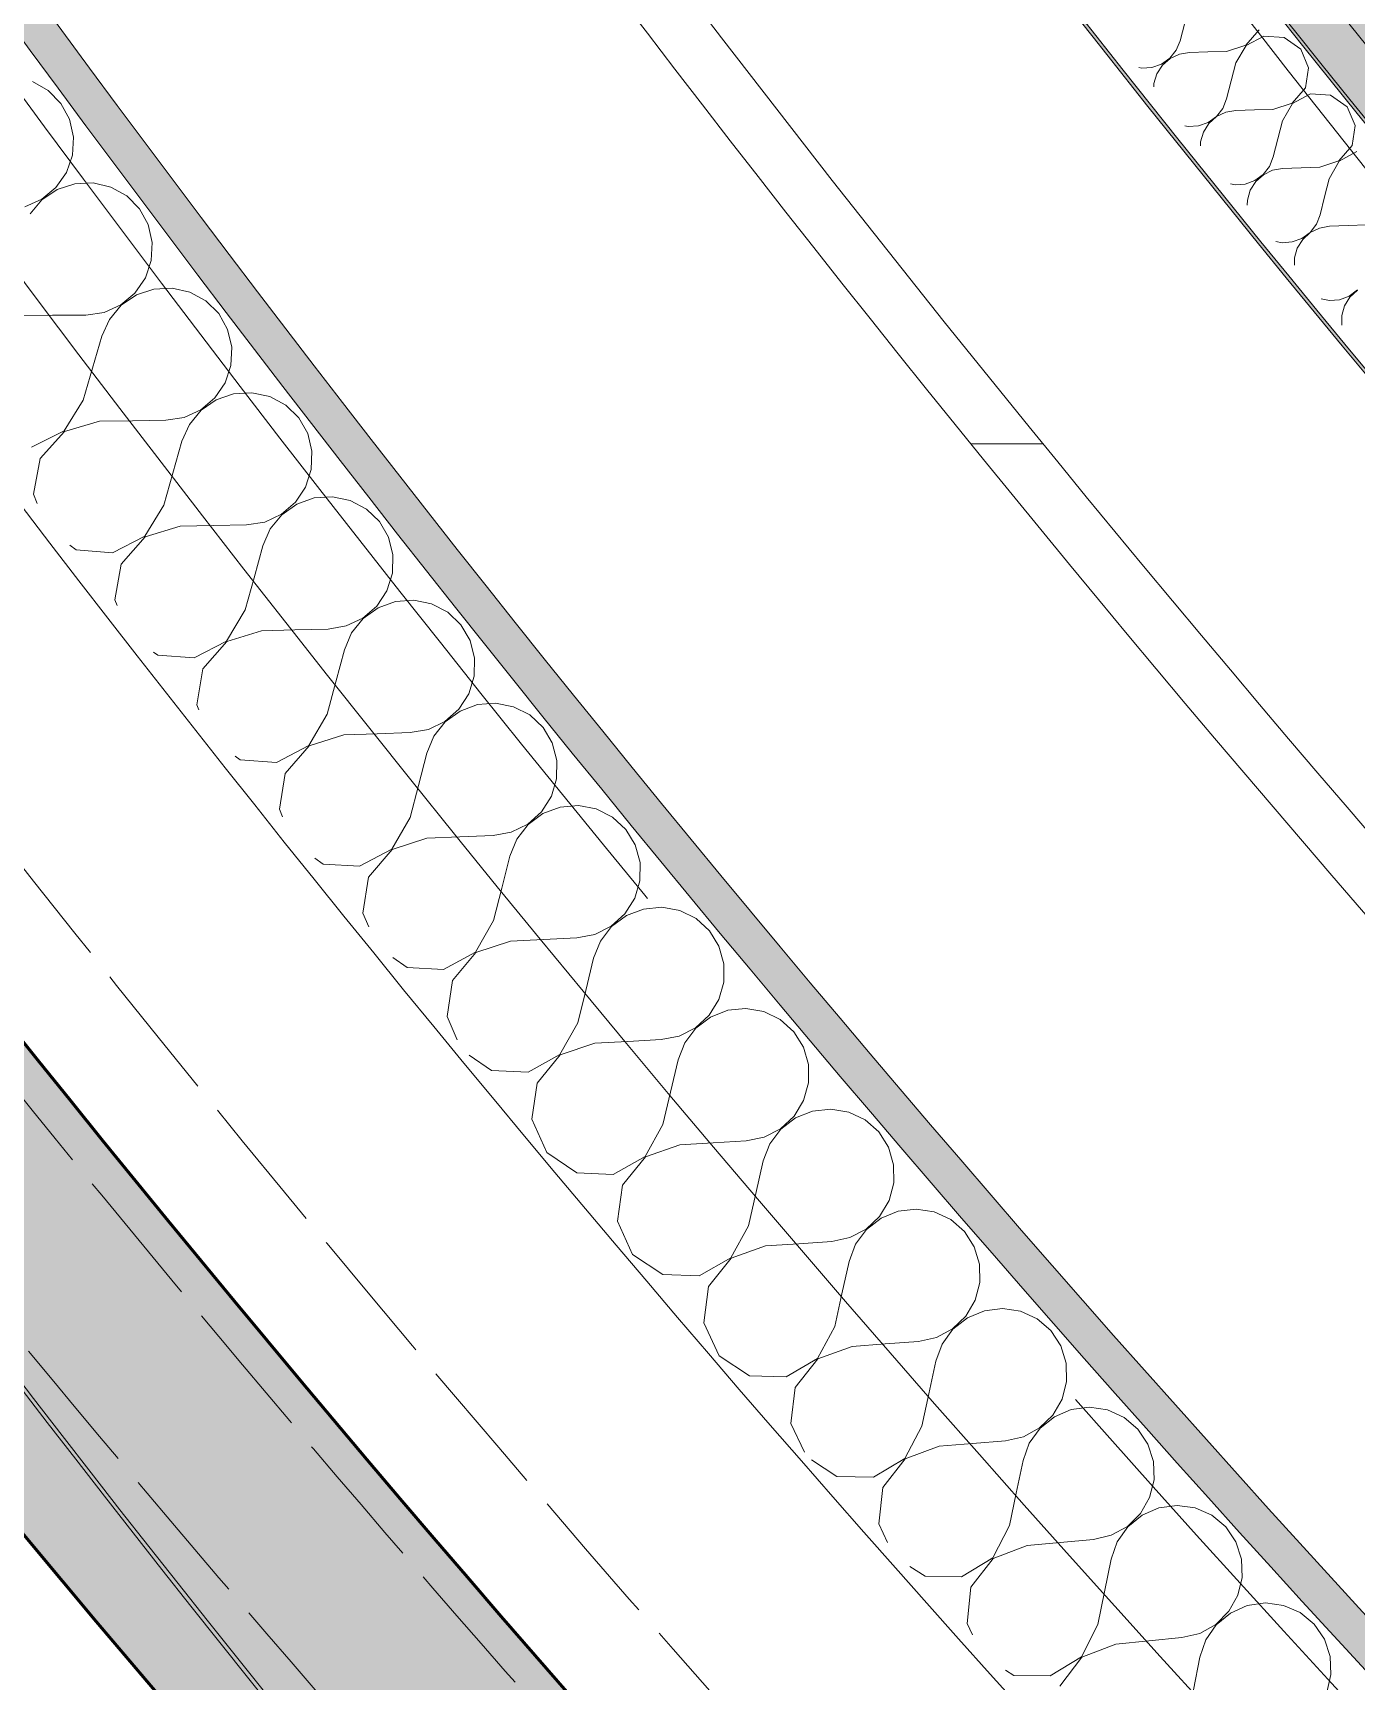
# Model space of a CAD drawing. Header units: millimetres. Extents: x -89663 to 74273, y -103666 to 18539.
# Drawn here: x -40382 to -39957, y -67997 to -67468 of the extents above; entities that cross this region are included whole.
import ezdxf
from ezdxf.enums import TextEntityAlignment as Align

# ---------------------------------------------------------------- set-up
doc = ezdxf.new("R2010")
doc.units = ezdxf.units.MM
doc.header["$MEASUREMENT"] = 0
doc.linetypes.add('Double Dashed', pattern=[1093.611073, 529.166651, -211.666656, 141.111112, -211.666656])
doc.linetypes.add('Hidden Line', pattern=[55, 45, -10])
for name, color, linetype in [('A-25-M_Wall_Ext', 7, 'Continuous'), ('A-25-M_Wall_Int', 7, 'Continuous'), ('New_A-05-M_Gross_Int_Circulation', 7, 'Continuous'), ('New_A-15-MG_Structural_Grid_Phase_2', 7, 'Continuous'), ('New_A-20-M_Floor_Slab', 7, 'Continuous'), ('New_A-20-M_Hard_Landscape', 7, 'Continuous'), ('New_A-25-M_Wall_Ext', 7, 'Continuous'), ('New_A-25-M_Wall_Int', 7, 'Continuous'), ('New_A-40-M_Soft_Landscaping_P2', 7, 'Continuous')]:
    doc.layers.add(name, color=color, linetype=linetype)
for name, color, linetype, lineweight in [('A-25-M_Wall_Ext_Pen_No__87', 8, 'Continuous', 20), ('A-25-M_Wall_Int_Pen_No__193', 7, 'Continuous', 18), ('New_A-20-M_Floor_Slab_Pen_No__89', 8, 'Continuous', 20), ('New_A-25-M_Wall_Ext_Pen_No__87', 8, 'Continuous', 20), ('New_A-25-M_Wall_Int_Pen_No__1', 7, 'Continuous', 13), ('New_A-25-M_Wall_Int_Pen_No__150', 7, 'Continuous', 0), ('New_A-40-M_Soft_Landscaping_P2_Pen_No__150', 7, 'Continuous', 0), ('New_ArchiCAD Zone Stamps_Pen_No__9', 7, 'Continuous', 13)]:
    doc.layers.add(name, color=color, linetype=linetype, lineweight=lineweight)
for name, color, linetype, lineweight, true_color in [('A-25-M_Wall_Int_Pen_No__107', 7, 'Continuous', 15, 0xa6a6a6), ('A-25-M_Wall_Int_Pen_No__149', 7, 'Continuous', 0, 0x2a2a2a), ('New_A-05-M_Gross_Int_Circulation_Pen_No__74', 7, 'Continuous', 20, 0x606060), ('New_A-15-MG_Structural_Grid_Phase_2_Pen_No__222', 7, 'Continuous', 13, 0x65af33), ('New_A-20-M_Hard_Landscape_Pen_No__53', 7, 'Continuous', 35, 0x444444), ('New_A-25-M_Wall_Ext_Pen_No__107', 7, 'Continuous', 15, 0xa6a6a6), ('New_A-25-M_Wall_Ext_Pen_No__27', 7, 'Continuous', 50, 0x2a2a2a), ('New_A-25-M_Wall_Int_Pen_No__107', 7, 'Continuous', 15, 0xa6a6a6), ('New_A-25-M_Wall_Int_Pen_No__81', 7, 'Continuous', 20, 0x6a6a6a)]:
    doc.layers.add(name, color=color, linetype=linetype, lineweight=lineweight, true_color=true_color)
doc.styles.add('GENERATED_STYLE_1', font='')
doc.styles.add('GENERATED_STYLE_3', font='')
doc.styles.get('GENERATED_STYLE_1').set_extended_font_data('Arial', bold=True)
doc.styles.get('GENERATED_STYLE_3').set_extended_font_data('Arial')

# ---------------------------------------------------------------- blocks, each defined once
blk = doc.blocks.new('Stair 07 _INB 0168_3_1', base_point=(-36902.6, -62923.54))
at = {"layer": 'New_A-05-M_Gross_Int_Circulation_Pen_No__74', "linetype": 'Continuous'}
blk.add_arc((-35590.81, -64044.6), 5572.84, 205.17635, 243.44538, dxfattribs=at)
at = {"layer": 'New_ArchiCAD Zone Stamps_Pen_No__9'}
for tag, height, style, p in [('ROOM_NAME', 250, 'GENERATED_STYLE_1', (-37168.15, -61611.29)), ('zoneNameLine2', 250, 'GENERATED_STYLE_1', (-37356.58, -62043.42)), ('ROOM_NUMBER', 200, 'GENERATED_STYLE_3', (-37545.01, -62464.13)), ('measuredAreaCode', 200, 'GENERATED_STYLE_3', (-37702.04, -62824.24)), ('DUMMY_649', 200, 'GENERATED_STYLE_3', (-37394.63, -62958.28)), ('DUMMY_650', 200, 'GENERATED_STYLE_3', (-36905.29, -63171.66)), ('DUMMY_651', 133.33, 'GENERATED_STYLE_3', (-36626, -63278.2))]:
    blk.add_attdef(tag, text='', height=height, rotation=336.4404, dxfattribs=dict(at, style=style)).set_placement(p, align=Align.TOP_LEFT)
blk = doc.blocks.new('Mesh_5_1', base_point=(-56628.5, -71821.01))
at = {"layer": 'New_A-20-M_Hard_Landscape_Pen_No__53', "linetype": 'Continuous', "flags": 128}
blk.add_lwpolyline([(-50733.29, -76386.27), (-45824.1, -78214.16), (-37862.26, -79362.98), (-25566.81, -79831.65), (-15524.66, -79453.14, 0.018331), (-5629.03, -78358.93), (-5812.18, -77015.43, 0.064555), (8110.91, -71321.81), (8166.87, -71194.51), (9811.35, -67453.22), (11682.05, -63197.26), (9115.45, -62078.09), (8602.87, -63253.59), (5945.5, -69347.79, -0.091986), (-14657.07, -75939.89), (-17579.25, -76160.81, -0.138824), (-37194.67, -72335.54, -0.171752), (-44779.44, -64647.12), (-44956.5, -64631.22), (-45033.77, -63133.21), (-45111.04, -61635.21), (-45188.32, -60137.2), (-45265.59, -58639.19), (-51572.37, -58963.59)], format="xyb", dxfattribs=at)
blk = doc.blocks.new('Mesh_33_1', base_point=(-40933.13, -67038.12))
at = {"layer": 'New_A-40-M_Soft_Landscaping_P2_Pen_No__150', "linetype": 'Continuous', "flags": 128}
blk.add_lwpolyline([(-40933.13, -67038.12, 0.320491), (-40900.75, -69852.74, 0.075053), (-37194.67, -72335.54, 0.135492), (-17580.92, -76160.23), (-17996.04, -70642.96, -0.183873), (-38079.88, -69688.08, -0.169448), (-40869.93, -67158.76, -0.091733)], format="xyb", close=True, dxfattribs=at)
blk = doc.blocks.new('Mesh_34_1', base_point=(-38055.11, -69698.86))
at = {"layer": 'New_A-40-M_Soft_Landscaping_P2_Pen_No__150', "linetype": 'Continuous', "flags": 128}
blk.add_lwpolyline([(-38055.11, -69698.86, -0.169694), (-40869.93, -67158.76, 0.334983), (-40169.42, -69894.96, 0.065126), (-36684.41, -71850.78, 0.165018), (-17774.28, -73559.95), (-17996.04, -70642.96, -0.183626)], format="xyb", close=True, dxfattribs=at)
blk = doc.blocks.new('Slab_46_1', base_point=(-44734.13, -52924.74))
at = {"layer": 'New_A-20-M_Floor_Slab_Pen_No__89', "linetype": 'Continuous', "flags": 128}
blk.add_lwpolyline([(-44734.13, -52924.74), (-44734.3, -52924.72, -0.179811), (-34721.45, -33027.69), (-34721.92, -33027.18), (-25959.6, -24873.2), (-20981.62, -27043.85), (-17009.56, -17934.66), (-17703.34, -17189.12), (-11222.85, -11158.55), (-10852.64, -11556.37), (-2918.66, -4173.23), (921.42, -599.75), (3259.49, -1619.27), (2636.44, -2195.91), (2144.41, -3324.28), (-4596.33, -18782.94), (-10337.07, -31948.28), (-13252.03, -30677.22), (-20095.26, -46371.16, -0.415568), (-30017.22, -50195.91), (-38341.96, -69287.69, -0.234037), (-41521.39, -64901.11, -0.022084), (-42146.95, -60901.38), (-44895.69, -59706.59, -0.043731)], format="xyb", close=True, dxfattribs=at)
blk = doc.blocks.new('*X542')
at = {"layer": 'New_A-25-M_Wall_Int_Pen_No__150', "linetype": 'Continuous'}
for p, q in [((-40012.03, -67464.61), (-40013.53, -67470.38)), ((-40014.78, -67473.42), (-40013.53, -67470.38)), ((-39992.43, -67471.84), (-39988.19, -67466.91)), ((-39986.62, -67468.87), (-39992.37, -67471.92)), ((-39980.12, -67469.3), (-39986.62, -67468.87)), ((-39974.82, -67473.08), (-39980.12, -67469.3)), ((-40019.49, -67477.91), (-40016.82, -67476)), ((-40016.76, -67476.07), (-40019.23, -67478.24)), ((-40016.82, -67476), (-40014.78, -67473.42)), ((-40013.79, -67474.67), (-40016.76, -67476.07)), ((-40010.55, -67474.13), (-40013.79, -67474.67)), ((-40004.59, -67473.97), (-40010.55, -67474.13)), ((-39998.63, -67473.8), (-40004.59, -67473.97)), ((-39998.63, -67473.8), (-39992.43, -67471.84)), ((-39992.37, -67471.92), (-39995.65, -67477.53)), ((-39972.3, -67479.07), (-39974.82, -67473.08)), ((-40026.82, -67479.03), (-40025.87, -67479.24)), ((-40025.87, -67479.24), (-40022.59, -67479.02)), ((-40022.59, -67479.02), (-40019.49, -67477.91)), ((-40021.01, -67481), (-40021.96, -67484.15)), ((-40019.23, -67478.24), (-40021.01, -67481)), ((-39995.65, -67477.53), (-39997.14, -67483.31)), ((-39973.29, -67485.5), (-39972.3, -67479.07)), ((-40021.96, -67484.15), (-40021.98, -67485.18)), ((-39997.14, -67483.31), (-39998.61, -67489.08)), ((-39977.51, -67490.45), (-39973.29, -67485.5)), ((-39999.86, -67492.13), (-39998.61, -67489.08)), ((-39983.71, -67492.44), (-39977.51, -67490.45)), ((-39977.45, -67490.53), (-39980.71, -67496.16)), ((-39971.71, -67487.46), (-39977.45, -67490.53)), ((-39965.21, -67487.87), (-39971.71, -67487.46)), ((-39959.9, -67491.62), (-39965.21, -67487.87)), ((-39957.35, -67497.6), (-39959.9, -67491.62)), ((-40007.64, -67497.76), (-40004.55, -67496.64)), ((-40004.29, -67496.96), (-40006.05, -67499.73)), ((-40004.55, -67496.64), (-40001.89, -67494.71)), ((-40001.83, -67494.78), (-40004.29, -67496.96)), ((-40001.89, -67494.71), (-39999.86, -67492.13)), ((-39998.86, -67493.37), (-40001.83, -67494.78)), ((-39995.62, -67492.81), (-39998.86, -67493.37)), ((-39989.66, -67492.63), (-39995.62, -67492.81)), ((-39983.71, -67492.44), (-39989.66, -67492.63)), ((-39980.71, -67496.16), (-39982.17, -67501.94)), ((-40012.08, -67497.75), (-40010.92, -67497.99)), ((-40010.92, -67497.99), (-40007.64, -67497.76)), ((-40006.05, -67499.73), (-40006.99, -67502.89)), ((-39982.17, -67501.94), (-39983.62, -67507.72)), ((-39958.31, -67504.03), (-39957.35, -67497.6)), ((-40006.99, -67502.89), (-40007.01, -67504.17)), ((-39984.85, -67510.77), (-39983.62, -67507.72)), ((-39962.51, -67509), (-39958.31, -67504.03)), ((-39956.73, -67505.99), (-39962.45, -67509.08)), ((-39986.87, -67513.36), (-39984.85, -67510.77)), ((-39983.85, -67512.01), (-39986.81, -67513.44)), ((-39980.61, -67511.44), (-39983.85, -67512.01)), ((-39974.66, -67511.23), (-39980.61, -67511.44)), ((-39968.7, -67511.01), (-39974.66, -67511.23)), ((-39968.7, -67511.01), (-39962.51, -67509)), ((-39962.45, -67509.08), (-39965.69, -67514.72)), ((-39997.4, -67516.37), (-39995.89, -67516.68)), ((-39995.89, -67516.68), (-39992.61, -67516.43)), ((-39992.61, -67516.43), (-39989.52, -67515.3)), ((-39991.02, -67518.4), (-39991.94, -67521.56)), ((-39989.26, -67515.62), (-39991.02, -67518.4)), ((-39989.52, -67515.3), (-39986.87, -67513.36)), ((-39986.81, -67513.44), (-39989.26, -67515.62)), ((-39965.69, -67514.72), (-39967.13, -67520.51)), ((-39991.94, -67521.56), (-39991.96, -67523.27)), ((-39967.13, -67520.51), (-39968.55, -67526.29)), ((-39969.77, -67529.35), (-39968.55, -67526.29)), ((-39977.5, -67535.05), (-39974.42, -67533.9)), ((-39974.16, -67534.22), (-39975.9, -67537.01)), ((-39974.42, -67533.9), (-39971.78, -67531.95)), ((-39971.72, -67532.02), (-39974.16, -67534.22)), ((-39971.78, -67531.95), (-39969.77, -67529.35)), ((-39968.77, -67530.58), (-39971.72, -67532.02)), ((-39965.53, -67530), (-39968.77, -67530.58)), ((-39959.57, -67529.77), (-39965.53, -67530)), ((-39953.62, -67529.53), (-39959.57, -67529.77)), ((-39982.8, -67534.9), (-39980.79, -67535.3)), ((-39980.79, -67535.3), (-39977.5, -67535.05)), ((-39975.9, -67537.01), (-39976.82, -67540.17)), ((-39976.82, -67540.17), (-39976.83, -67542.47)), ((-39968.26, -67553.34), (-39965.6, -67553.87)), ((-39965.6, -67553.87), (-39962.32, -67553.59)), ((-39962.32, -67553.59), (-39959.25, -67552.43)), ((-39960.71, -67555.55), (-39961.61, -67558.72)), ((-39958.98, -67552.76), (-39960.71, -67555.55)), ((-39959.25, -67552.43), (-39956.61, -67550.47)), ((-39956.55, -67550.55), (-39958.98, -67552.76)), ((-39961.61, -67558.72), (-39961.61, -67561.78))]:
    blk.add_line(p, q, dxfattribs=at)
blk = doc.blocks.new('Wall_143_1', base_point=(-40577.04, -66482.19))
at = {"layer": 'New_A-25-M_Wall_Int_Pen_No__107', "linetype": 'Continuous'}
for points in [[(-40621.21, -66427.56), (-40621.24, -66427.65, 0.161651), (-38098.7, -68976.58), (-38092.69, -68962.8, -0.161556), (-40607.26, -66422.08)], [(-40628.49, -66446.53), (-40628.54, -66446.68, 0.16107), (-38104.71, -68990.35), (-38098.7, -68976.58, -0.160976), (-40614.58, -66441.07)]]:
    blk.add_hatch(color=256, dxfattribs=at).paths.add_polyline_path(points)
at = {"layer": 'New_A-25-M_Wall_Int_Pen_No__81', "linetype": 'Continuous', "lineweight": 0, "true_color": 0x353535}
for points in [[(-40628.97, -66447.8), (-40629.03, -66447.94, 0.161031), (-38105.11, -68991.27), (-38104.71, -68990.35, -0.16103), (-40628.15, -66447.47)], [(-40653.73, -66512.31, 0.15909), (-38125.53, -69038.1), (-38125.13, -69037.18, -0.159083), (-40652.79, -66511.94)]]:
    blk.add_hatch(color=250, dxfattribs=at).paths.add_polyline_path(points)
at = {"layer": 'New_A-25-M_Wall_Int_Pen_No__1', "linetype": 'Continuous'}
for radius, start, end in [(5676.01, 206.19721, 243.05793), (5691.01, 206.48778, 243.06686), (5706.01, 206.48456, 243.07573), (5707.01, 206.9878, 243.07632), (5758.01, 206.948511, 243.106149), (5757.01, 206.94947, 243.105569)]:
    blk.add_arc((-35520.95, -63902.84), radius, start, end, dxfattribs=at)
at = {"layer": 'New_A-25-M_Wall_Int', "color": 250, "lineweight": 50, "true_color": 0x2a2a2a}
blk.add_blockref('*X542', (0, 0), dxfattribs=at)
blk = doc.blocks.new('Wall_232_1', base_point=(-41867.68, -65448.92))
at = {"layer": 'A-25-M_Wall_Ext_Pen_No__87', "linetype": 'Hidden Line'}
for radius, start, end in [(6194.09, 193.727472, 244.836991), (6533.09, 193.696044, 244.871747)]:
    blk.add_arc((-35520.36, -63902.08), radius, start, end, dxfattribs=at)
blk = doc.blocks.new('*X701')
at = {"layer": 'A-25-M_Wall_Int_Pen_No__107', "linetype": 'Continuous'}
for p, q in [((-40382.23, -67483.48), (-40377.15, -67486.35)), ((-40377.15, -67486.35), (-40373.06, -67490.51)), ((-40373.06, -67490.51), (-40370.29, -67495.63)), ((-40370.29, -67495.63), (-40369.03, -67501.34)), ((-40369.03, -67501.34), (-40369.38, -67507.19)), ((-40369.38, -67507.19), (-40371.31, -67512.75)), ((-40371.31, -67512.75), (-40374.69, -67517.59)), ((-40374.69, -67517.59), (-40379.26, -67521.34)), ((-40379.16, -67521.48), (-40374.25, -67518.18)), ((-40374.25, -67518.18), (-40368.65, -67516.33)), ((-40368.65, -67516.33), (-40362.77, -67516.07)), ((-40362.77, -67516.07), (-40357.06, -67517.41)), ((-40357.06, -67517.41), (-40351.95, -67520.25)), ((-40379.26, -67521.34), (-40384.67, -67523.72)), ((-40382.99, -67525.98), (-40379.16, -67521.48)), ((-40351.95, -67520.25), (-40347.84, -67524.37)), ((-40347.84, -67524.37), (-40345.03, -67529.48)), ((-40345.03, -67529.48), (-40343.73, -67535.17)), ((-40343.73, -67535.17), (-40344.04, -67541.03)), ((-40344.04, -67541.03), (-40345.94, -67546.6)), ((-40345.94, -67546.6), (-40349.28, -67551.47)), ((-40348.84, -67552.05), (-40343.24, -67550.16)), ((-40343.24, -67550.16), (-40337.36, -67549.86)), ((-40337.36, -67549.86), (-40331.65, -67551.16)), ((-40353.82, -67555.25), (-40359.22, -67557.67)), ((-40357.52, -67559.92), (-40353.72, -67555.39)), ((-40349.28, -67551.47), (-40353.82, -67555.25)), ((-40353.72, -67555.39), (-40348.84, -67552.05)), ((-40331.65, -67551.16), (-40326.52, -67553.96)), ((-40326.52, -67553.96), (-40322.38, -67558.06)), ((-40386.42, -67558.64), (-40375.73, -67558.59)), ((-40375.73, -67558.59), (-40365.05, -67558.52)), ((-40359.22, -67557.67), (-40365.05, -67558.52)), ((-40359.93, -67565.3), (-40357.52, -67559.92)), ((-40322.38, -67558.06), (-40319.53, -67563.15)), ((-40362.91, -67575.56), (-40359.93, -67565.3)), ((-40319.53, -67563.15), (-40318.19, -67568.83)), ((-40318.19, -67568.83), (-40318.46, -67574.69)), ((-40365.88, -67585.82), (-40362.91, -67575.56)), ((-40318.46, -67574.69), (-40320.32, -67580.27)), ((-40320.32, -67580.27), (-40323.63, -67585.16)), ((-40365.88, -67585.82), (-40372.05, -67595.77)), ((-40323.63, -67585.16), (-40328.15, -67588.98)), ((-40328.04, -67589.12), (-40323.19, -67585.75)), ((-40323.19, -67585.75), (-40317.6, -67583.82)), ((-40317.6, -67583.82), (-40311.73, -67583.47)), ((-40311.73, -67583.47), (-40306, -67584.73)), ((-40306, -67584.73), (-40300.86, -67587.5)), ((-40371.95, -67595.9), (-40360.72, -67592.6)), ((-40360.72, -67592.6), (-40350.04, -67592.47)), ((-40350.04, -67592.47), (-40339.35, -67592.33)), ((-40333.52, -67591.43), (-40339.35, -67592.33)), ((-40328.15, -67588.98), (-40333.52, -67591.43)), ((-40331.81, -67593.67), (-40328.04, -67589.12)), ((-40300.86, -67587.5), (-40296.69, -67591.57)), ((-40296.69, -67591.57), (-40293.8, -67596.63)), ((-40372.05, -67595.77), (-40382.52, -67601.01)), ((-40379.79, -67604.6), (-40371.95, -67595.9)), ((-40334.19, -67599.07), (-40331.81, -67593.67)), ((-40293.8, -67596.63), (-40292.42, -67602.31)), ((-40337.1, -67609.35), (-40334.19, -67599.07)), ((-40292.42, -67602.31), (-40292.65, -67608.17)), ((-40381.88, -67616.11), (-40379.79, -67604.6)), ((-40292.65, -67608.17), (-40294.47, -67613.77)), ((-40339.99, -67619.64), (-40337.1, -67609.35)), ((-40294.47, -67613.77), (-40297.75, -67618.68)), ((-40380.72, -67619.06), (-40381.88, -67616.11)), ((-40297.75, -67618.68), (-40302.24, -67622.53)), ((-40297.3, -67619.26), (-40291.73, -67617.29)), ((-40291.73, -67617.29), (-40285.86, -67616.91)), ((-40285.86, -67616.91), (-40280.12, -67618.12)), ((-40280.12, -67618.12), (-40274.96, -67620.86)), ((-40339.99, -67619.64), (-40346.1, -67629.62)), ((-40302.24, -67622.53), (-40307.6, -67625.02)), ((-40305.86, -67627.25), (-40302.13, -67622.66)), ((-40302.13, -67622.66), (-40297.3, -67619.26)), ((-40274.96, -67620.86), (-40270.76, -67624.9)), ((-40346.1, -67629.62), (-40356.53, -67634.94)), ((-40353.77, -67638.51), (-40345.99, -67629.76)), ((-40345.99, -67629.76), (-40334.79, -67626.38)), ((-40334.79, -67626.38), (-40324.1, -67626.18)), ((-40324.1, -67626.18), (-40313.42, -67625.96)), ((-40307.6, -67625.02), (-40313.42, -67625.96)), ((-40308.21, -67632.66), (-40305.86, -67627.25)), ((-40270.76, -67624.9), (-40267.84, -67629.94)), ((-40368.19, -67633.97), (-40370.23, -67632.46)), ((-40356.53, -67634.94), (-40368.19, -67633.97)), ((-40311.04, -67642.96), (-40308.21, -67632.66)), ((-40267.84, -67629.94), (-40266.42, -67635.61)), ((-40355.78, -67650.04), (-40353.77, -67638.51)), ((-40266.42, -67635.61), (-40266.61, -67641.47)), ((-40313.87, -67653.27), (-40311.04, -67642.96)), ((-40266.61, -67641.47), (-40268.39, -67647.08)), ((-40355.06, -67651.82), (-40355.78, -67650.04)), ((-40268.39, -67647.08), (-40271.63, -67652.01)), ((-40271.18, -67652.59), (-40265.62, -67650.59)), ((-40265.62, -67650.59), (-40259.75, -67650.16)), ((-40259.75, -67650.16), (-40254.01, -67651.34)), ((-40313.87, -67653.27), (-40319.9, -67663.29)), ((-40276.09, -67655.89), (-40281.43, -67658.42)), ((-40279.69, -67660.64), (-40275.99, -67656.03)), ((-40271.63, -67652.01), (-40276.09, -67655.89)), ((-40275.99, -67656.03), (-40271.18, -67652.59)), ((-40254.01, -67651.34), (-40248.83, -67654.03)), ((-40248.83, -67654.03), (-40244.6, -67658.04)), ((-40319.79, -67663.43), (-40308.61, -67659.97)), ((-40308.61, -67659.97), (-40297.93, -67659.69)), ((-40297.93, -67659.69), (-40287.25, -67659.4)), ((-40281.43, -67658.42), (-40287.25, -67659.4)), ((-40281.99, -67666.07), (-40279.69, -67660.64)), ((-40244.6, -67658.04), (-40241.65, -67663.07)), ((-40341.96, -67667.8), (-40343.33, -67666.79)), ((-40319.9, -67663.29), (-40330.3, -67668.68)), ((-40327.51, -67672.24), (-40319.79, -67663.43)), ((-40284.76, -67676.39), (-40281.99, -67666.07)), ((-40241.65, -67663.07), (-40240.19, -67668.72)), ((-40330.3, -67668.68), (-40341.96, -67667.8)), ((-40240.19, -67668.72), (-40240.33, -67674.58)), ((-40329.44, -67683.78), (-40327.51, -67672.24)), ((-40287.51, -67686.71), (-40284.76, -67676.39)), ((-40240.33, -67674.58), (-40242.08, -67680.21)), ((-40242.08, -67680.21), (-40245.28, -67685.17)), ((-40328.79, -67685.37), (-40329.44, -67683.78)), ((-40287.51, -67686.71), (-40293.47, -67696.78)), ((-40245.28, -67685.17), (-40249.72, -67689.08)), ((-40249.61, -67689.21), (-40244.82, -67685.74)), ((-40244.82, -67685.74), (-40239.28, -67683.7)), ((-40239.28, -67683.7), (-40233.42, -67683.22)), ((-40233.42, -67683.22), (-40227.66, -67684.36)), ((-40227.66, -67684.36), (-40222.46, -67687.02)), ((-40222.46, -67687.02), (-40218.21, -67691.01)), ((-40282.21, -67693.38), (-40271.53, -67693.03)), ((-40271.53, -67693.03), (-40260.85, -67692.66)), ((-40255.04, -67691.64), (-40260.85, -67692.66)), ((-40249.72, -67689.08), (-40255.04, -67691.64)), ((-40253.28, -67693.84), (-40249.61, -67689.21)), ((-40218.21, -67691.01), (-40215.22, -67696.01)), ((-40293.47, -67696.78), (-40303.83, -67702.24)), ((-40301.02, -67705.78), (-40293.36, -67696.92)), ((-40293.36, -67696.92), (-40282.21, -67693.38)), ((-40255.54, -67699.29), (-40253.28, -67693.84)), ((-40215.22, -67696.01), (-40213.72, -67701.65)), ((-40315.5, -67701.44), (-40317.11, -67700.28)), ((-40303.83, -67702.24), (-40315.5, -67701.44)), ((-40258.24, -67709.63), (-40255.54, -67699.29)), ((-40213.72, -67701.65), (-40213.83, -67707.52)), ((-40302.87, -67717.33), (-40301.02, -67705.78)), ((-40213.83, -67707.52), (-40215.53, -67713.15)), ((-40260.91, -67719.97), (-40258.24, -67709.63)), ((-40215.53, -67713.15), (-40218.7, -67718.13)), ((-40301.85, -67719.76), (-40302.87, -67717.33)), ((-40218.7, -67718.13), (-40223.11, -67722.07)), ((-40223, -67722.21), (-40218.24, -67718.7)), ((-40218.24, -67718.7), (-40212.71, -67716.62)), ((-40212.71, -67716.62), (-40206.85, -67716.11)), ((-40206.85, -67716.11), (-40201.09, -67717.21)), ((-40201.09, -67717.21), (-40195.87, -67719.83)), ((-40260.91, -67719.97), (-40266.81, -67730.09)), ((-40228.41, -67724.68), (-40234.22, -67725.74)), ((-40223.11, -67722.07), (-40228.41, -67724.68)), ((-40226.63, -67726.87), (-40223, -67722.21)), ((-40195.87, -67719.83), (-40191.59, -67723.78)), ((-40191.59, -67723.78), (-40188.56, -67728.76)), ((-40266.81, -67730.09), (-40277.13, -67735.62)), ((-40274.29, -67739.13), (-40266.7, -67730.22)), ((-40266.7, -67730.22), (-40255.57, -67726.6)), ((-40255.57, -67726.6), (-40244.89, -67726.18)), ((-40244.89, -67726.18), (-40234.22, -67725.74)), ((-40228.86, -67732.33), (-40226.63, -67726.87)), ((-40188.56, -67728.76), (-40187.02, -67734.4)), ((-40288.8, -67734.9), (-40291.49, -67732.99)), ((-40277.13, -67735.62), (-40288.8, -67734.9)), ((-40231.48, -67742.68), (-40228.86, -67732.33)), ((-40187.02, -67734.4), (-40187.09, -67740.26)), ((-40276.06, -67750.7), (-40274.29, -67739.13)), ((-40187.09, -67740.26), (-40188.75, -67745.91)), ((-40234.09, -67753.05), (-40231.48, -67742.68)), ((-40188.75, -67745.91), (-40191.89, -67750.91)), ((-40274.19, -67755.08), (-40276.06, -67750.7)), ((-40191.89, -67750.91), (-40196.27, -67754.88)), ((-40196.16, -67755.02), (-40191.42, -67751.48)), ((-40191.42, -67751.48), (-40185.91, -67749.36)), ((-40185.91, -67749.36), (-40180.05, -67748.8)), ((-40180.05, -67748.8), (-40174.28, -67749.86)), ((-40174.28, -67749.86), (-40169.05, -67752.45)), ((-40234.09, -67753.05), (-40239.91, -67763.2)), ((-40196.27, -67754.88), (-40201.56, -67757.52)), ((-40199.76, -67759.7), (-40196.16, -67755.02)), ((-40169.05, -67752.45), (-40164.74, -67756.37)), ((-40164.74, -67756.37), (-40161.68, -67761.33)), ((-40239.8, -67763.33), (-40228.7, -67759.64)), ((-40228.7, -67759.64), (-40218.02, -67759.14)), ((-40218.02, -67759.14), (-40207.35, -67758.62)), ((-40201.56, -67757.52), (-40207.35, -67758.62)), ((-40201.95, -67765.18), (-40199.76, -67759.7)), ((-40161.68, -67761.33), (-40160.1, -67766.96)), ((-40261.87, -67768.17), (-40266.45, -67764.97)), ((-40239.91, -67763.2), (-40250.19, -67768.81)), ((-40247.33, -67772.3), (-40239.8, -67763.33)), ((-40204.5, -67775.55), (-40201.95, -67765.18)), ((-40160.1, -67766.96), (-40160.12, -67772.82)), ((-40250.19, -67768.81), (-40261.87, -67768.17)), ((-40249.02, -67783.88), (-40247.33, -67772.3)), ((-40207.03, -67785.93), (-40204.5, -67775.55)), ((-40160.12, -67772.82), (-40161.75, -67778.48)), ((-40161.75, -67778.48), (-40164.85, -67783.5)), ((-40164.38, -67784.07), (-40158.88, -67781.91)), ((-40158.88, -67781.91), (-40153.03, -67781.31)), ((-40153.03, -67781.31), (-40147.25, -67782.33)), ((-40147.25, -67782.33), (-40142, -67784.88)), ((-40245.74, -67791.41), (-40249.02, -67783.88)), ((-40207.03, -67785.93), (-40212.78, -67796.13)), ((-40169.2, -67787.51), (-40174.47, -67790.18)), ((-40172.66, -67792.35), (-40169.09, -67787.64)), ((-40164.85, -67783.5), (-40169.2, -67787.51)), ((-40169.09, -67787.64), (-40164.38, -67784.07)), ((-40142, -67784.88), (-40137.66, -67788.77)), ((-40212.67, -67796.26), (-40201.59, -67792.49)), ((-40201.59, -67792.49), (-40190.92, -67791.92)), ((-40190.92, -67791.92), (-40180.26, -67791.32)), ((-40174.47, -67790.18), (-40180.26, -67791.32)), ((-40174.81, -67797.84), (-40172.66, -67792.35)), ((-40137.66, -67788.77), (-40134.57, -67793.71)), ((-40134.57, -67793.71), (-40132.95, -67799.32)), ((-40234.71, -67801.25), (-40241.93, -67796.27)), ((-40212.78, -67796.13), (-40223.02, -67801.81)), ((-40220.14, -67805.28), (-40212.67, -67796.26)), ((-40177.29, -67808.23), (-40174.81, -67797.84)), ((-40223.02, -67801.81), (-40234.71, -67801.25)), ((-40132.95, -67799.32), (-40132.93, -67805.19)), ((-40221.75, -67816.87), (-40220.14, -67805.28)), ((-40179.75, -67818.63), (-40177.29, -67808.23)), ((-40132.93, -67805.19), (-40134.52, -67810.86)), ((-40134.52, -67810.86), (-40137.58, -67815.9)), ((-40137.11, -67816.47), (-40131.63, -67814.27)), ((-40131.63, -67814.27), (-40125.77, -67813.63)), ((-40125.77, -67813.63), (-40119.99, -67814.61)), ((-40119.99, -67814.61), (-40114.72, -67817.12)), ((-40217, -67827.56), (-40221.75, -67816.87)), ((-40179.75, -67818.63), (-40185.43, -67828.86)), ((-40141.91, -67819.94), (-40147.16, -67822.65)), ((-40145.33, -67824.8), (-40141.79, -67820.07)), ((-40137.58, -67815.9), (-40141.91, -67819.94)), ((-40141.79, -67820.07), (-40137.11, -67816.47)), ((-40114.72, -67817.12), (-40110.36, -67820.98)), ((-40185.32, -67829), (-40174.26, -67825.15)), ((-40174.26, -67825.15), (-40163.6, -67824.5)), ((-40163.6, -67824.5), (-40152.93, -67823.83)), ((-40147.16, -67822.65), (-40152.93, -67823.83)), ((-40147.44, -67830.31), (-40145.33, -67824.8)), ((-40110.36, -67820.98), (-40107.23, -67825.9)), ((-40207.32, -67834.14), (-40217, -67827.56)), ((-40185.43, -67828.86), (-40195.63, -67834.61)), ((-40192.72, -67838.07), (-40185.32, -67829)), ((-40149.85, -67840.72), (-40147.44, -67830.31)), ((-40107.23, -67825.9), (-40105.57, -67831.5)), ((-40195.63, -67834.61), (-40207.32, -67834.14)), ((-40105.57, -67831.5), (-40105.51, -67837.36)), ((-40194.25, -67849.67), (-40192.72, -67838.07)), ((-40152.23, -67851.14), (-40149.85, -67840.72)), ((-40105.51, -67837.36), (-40107.06, -67843.05)), ((-40107.06, -67843.05), (-40110.09, -67848.11)), ((-40109.61, -67848.67), (-40104.15, -67846.43)), ((-40104.15, -67846.43), (-40098.3, -67845.76)), ((-40098.3, -67845.76), (-40092.51, -67846.69)), ((-40092.51, -67846.69), (-40087.22, -67849.17)), ((-40189.42, -67860.33), (-40194.25, -67849.67)), ((-40152.23, -67851.14), (-40157.84, -67861.41)), ((-40110.09, -67848.11), (-40114.38, -67852.18)), ((-40114.27, -67852.31), (-40109.61, -67848.67)), ((-40087.22, -67849.17), (-40082.83, -67853)), ((-40146.7, -67857.61), (-40136.04, -67856.89)), ((-40136.04, -67856.89), (-40125.39, -67856.15)), ((-40119.61, -67854.93), (-40125.39, -67856.15)), ((-40119.85, -67862.59), (-40117.78, -67857.07)), ((-40114.38, -67852.18), (-40119.61, -67854.93)), ((-40117.78, -67857.07), (-40114.27, -67852.31)), ((-40082.83, -67853), (-40079.67, -67857.9)), ((-40179.7, -67866.83), (-40189.42, -67860.33)), ((-40157.84, -67861.41), (-40168, -67867.23)), ((-40165.07, -67870.66), (-40157.73, -67861.54)), ((-40157.73, -67861.54), (-40146.7, -67857.61)), ((-40122.18, -67873.01), (-40119.85, -67862.59)), ((-40079.67, -67857.9), (-40077.97, -67863.49)), ((-40168, -67867.23), (-40179.7, -67866.83)), ((-40077.97, -67863.49), (-40077.87, -67869.35)), ((-40166.52, -67882.27), (-40165.07, -67870.66)), ((-40124.49, -67883.45), (-40122.18, -67873.01)), ((-40077.87, -67869.35), (-40079.38, -67875.04)), ((-40079.38, -67875.04), (-40082.37, -67880.13)), ((-40081.89, -67880.68), (-40076.44, -67878.41)), ((-40076.44, -67878.41), (-40070.6, -67877.69)), ((-40070.6, -67877.69), (-40064.8, -67878.59)), ((-40064.8, -67878.59), (-40059.49, -67881.03)), ((-40161.62, -67892.9), (-40166.52, -67882.27)), ((-40124.49, -67883.45), (-40130.03, -67893.76)), ((-40082.37, -67880.13), (-40086.64, -67884.22)), ((-40086.52, -67884.35), (-40081.89, -67880.68)), ((-40059.49, -67881.03), (-40055.08, -67884.83)), ((-40118.92, -67889.89), (-40108.26, -67889.09)), ((-40108.26, -67889.09), (-40097.61, -67888.27)), ((-40091.85, -67887.01), (-40097.61, -67888.27)), ((-40092.03, -67894.67), (-40089.99, -67889.14)), ((-40086.64, -67884.22), (-40091.85, -67887.01)), ((-40089.99, -67889.14), (-40086.52, -67884.35)), ((-40055.08, -67884.83), (-40051.88, -67889.7)), ((-40151.85, -67899.34), (-40161.62, -67892.9)), ((-40130.03, -67893.76), (-40140.15, -67899.65)), ((-40137.19, -67903.06), (-40129.92, -67893.89)), ((-40129.92, -67893.89), (-40118.92, -67889.89)), ((-40051.88, -67889.7), (-40050.15, -67895.28)), ((-40140.15, -67899.65), (-40151.85, -67899.34)), ((-40094.29, -67905.11), (-40092.03, -67894.67)), ((-40050.15, -67895.28), (-40050, -67901.14)), ((-40138.56, -67914.68), (-40137.19, -67903.06)), ((-40096.53, -67915.56), (-40094.29, -67905.11)), ((-40050, -67901.14), (-40051.47, -67906.84)), ((-40051.47, -67906.84), (-40054.43, -67911.95)), ((-40053.94, -67912.5), (-40048.51, -67910.19)), ((-40048.51, -67910.19), (-40042.67, -67909.43)), ((-40042.67, -67909.43), (-40036.87, -67910.29)), ((-40036.87, -67910.29), (-40031.55, -67912.69)), ((-40134.26, -67923.83), (-40138.56, -67914.68)), ((-40096.53, -67915.56), (-40101.99, -67925.91)), ((-40054.43, -67911.95), (-40058.67, -67916.07)), ((-40058.55, -67916.2), (-40053.94, -67912.5)), ((-40031.55, -67912.69), (-40027.1, -67916.46)), ((-40080.26, -67921.09), (-40069.61, -67920.2)), ((-40063.86, -67918.9), (-40069.61, -67920.2)), ((-40063.99, -67926.56), (-40061.99, -67921.01)), ((-40058.67, -67916.07), (-40063.86, -67918.9)), ((-40061.99, -67921.01), (-40058.55, -67916.2)), ((-40027.1, -67916.46), (-40023.87, -67921.31)), ((-40101.99, -67925.91), (-40112.07, -67931.87)), ((-40109.09, -67935.27), (-40101.88, -67926.04)), ((-40101.88, -67926.04), (-40090.91, -67921.96)), ((-40090.91, -67921.96), (-40080.26, -67921.09)), ((-40023.87, -67921.31), (-40022.1, -67926.87)), ((-40123.77, -67931.64), (-40131.96, -67926.33)), ((-40066.17, -67937.02), (-40063.99, -67926.56)), ((-40022.1, -67926.87), (-40021.92, -67932.73)), ((-40112.07, -67931.87), (-40123.77, -67931.64)), ((-40110.37, -67946.9), (-40109.09, -67935.27)), ((-40021.92, -67932.73), (-40023.34, -67938.45)), ((-40068.34, -67947.48), (-40066.17, -67937.02)), ((-40023.34, -67938.45), (-40026.27, -67943.58)), ((-40025.78, -67944.12), (-40020.36, -67941.77)), ((-40020.36, -67941.77), (-40014.53, -67940.97)), ((-40014.53, -67940.97), (-40008.72, -67941.79)), ((-40008.72, -67941.79), (-40003.38, -67944.15)), ((-40107.52, -67952.86), (-40110.37, -67946.9)), ((-40068.34, -67947.48), (-40073.73, -67957.87)), ((-40026.27, -67943.58), (-40030.47, -67947.73)), ((-40030.36, -67947.86), (-40025.78, -67944.12)), ((-40003.38, -67944.15), (-39998.91, -67947.89)), ((-40052.03, -67952.9), (-40041.39, -67951.93)), ((-40035.65, -67950.59), (-40041.39, -67951.93)), ((-40035.72, -67958.25), (-40033.76, -67952.69)), ((-40030.47, -67947.73), (-40035.65, -67950.59)), ((-40033.76, -67952.69), (-40030.36, -67947.86)), ((-39998.91, -67947.89), (-39995.64, -67952.72)), ((-39995.64, -67952.72), (-39993.83, -67958.27)), ((-40073.73, -67957.87), (-40083.77, -67963.9)), ((-40080.76, -67967.27), (-40073.61, -67958)), ((-40073.61, -67958), (-40062.67, -67953.84)), ((-40062.67, -67953.84), (-40052.03, -67952.9)), ((-40095.47, -67963.75), (-40100.38, -67960.61)), ((-40037.83, -67968.72), (-40035.72, -67958.25)), ((-39993.83, -67958.27), (-39993.61, -67964.13)), ((-40083.77, -67963.9), (-40095.47, -67963.75)), ((-40081.96, -67978.91), (-40080.76, -67967.27)), ((-39993.61, -67964.13), (-39994.99, -67969.85)), ((-40039.93, -67979.2), (-40037.83, -67968.72)), ((-39994.99, -67969.85), (-39997.88, -67975)), ((-39997.39, -67975.55), (-39991.99, -67973.16)), ((-39991.99, -67973.16), (-39986.16, -67972.32)), ((-39986.16, -67972.32), (-39980.35, -67973.09)), ((-39980.35, -67973.09), (-39974.99, -67975.42)), ((-40080.21, -67982.51), (-40081.96, -67978.91)), ((-40039.93, -67979.2), (-40045.24, -67989.63)), ((-40002.06, -67979.19), (-40007.21, -67982.08)), ((-39997.88, -67975), (-40002.06, -67979.19)), ((-40001.95, -67979.31), (-39997.39, -67975.55)), ((-39974.99, -67975.42), (-39970.5, -67979.13)), ((-39970.5, -67979.13), (-39967.2, -67983.93)), ((-40034.22, -67985.52), (-40023.58, -67984.5)), ((-40023.58, -67984.5), (-40012.95, -67983.46)), ((-40007.21, -67982.08), (-40012.95, -67983.46)), ((-40007.23, -67989.75), (-40005.31, -67984.17)), ((-40005.31, -67984.17), (-40001.95, -67979.31)), ((-39967.2, -67983.93), (-39965.35, -67989.47)), ((-40045.24, -67989.63), (-40055.24, -67995.73)), ((-40052.21, -67999.08), (-40045.13, -67989.76)), ((-40045.13, -67989.76), (-40034.22, -67985.52)), ((-40009.27, -68000.23), (-40007.23, -67989.75)), ((-39965.35, -67989.47), (-39965.08, -67995.33)), ((-40066.94, -67995.66), (-40069.69, -67993.93)), ((-40055.24, -67995.73), (-40066.94, -67995.66)), ((-39965.08, -67995.33), (-39966.43, -68001.06))]:
    blk.add_line(p, q, dxfattribs=at)
blk = doc.blocks.new('Wall_253_1', base_point=(-40952.9, -66526.24))
at = {"layer": 'A-25-M_Wall_Int_Pen_No__107', "linetype": 'Continuous'}
h = blk.add_hatch(dxfattribs=at)
h.set_pattern_fill('Plywood_0001', color=256, style=0, pattern_type=2)
h.set_pattern_definition([(0, (0, 0), (0, 200), [])])
h.paths.add_polyline_path([(-38154.38, -69129.28, -0.160154), (-40741.86, -66546.92), (-40758.69, -66553.53, 0.160229), (-38162.48, -69145.36)])
blk.add_hatch(color=256, dxfattribs=at).paths.add_polyline_path([(-40910.14, -66613, 0.16088), (-38235.38, -69290.03), (-38229.98, -69279.31, -0.160833), (-40898.92, -66608.6)])
at = {"layer": 'A-25-M_Wall_Int_Pen_No__149', "linetype": 'Continuous'}
for radius, start in [(5852.8, 206.859003), (6122.8, 206.619388)]:
    blk.add_arc((-35520.46, -63902.65), radius, start, 243.254545, dxfattribs=at)
at = {"layer": 'A-25-M_Wall_Int_Pen_No__193', "linetype": 'Continuous'}
for radius, start in [(5870.8, 206.84234), (6032.8, 206.696866), (6020.8, 206.707373)]:
    blk.add_arc((-35520.46, -63902.65), radius, start, 243.254545, dxfattribs=at)
at = {"layer": 'A-25-M_Wall_Int', "color": 250, "lineweight": 50, "true_color": 0x2a2a2a}
blk.add_blockref('*X701', (0, 0), dxfattribs=at)
blk = doc.blocks.new('Standard grid marker_25')
at = {"layer": 'New_A-15-MG_Structural_Grid_Phase_2_Pen_No__222', "linetype": 'Double Dashed'}
blk.add_arc((0, 0), 6044.09, 0, 51.078354, dxfattribs=at)
blk = doc.blocks.new('Wall_318_1', base_point=(-41145.89, -66576.68))
at = {"layer": 'New_A-25-M_Wall_Ext_Pen_No__107', "linetype": 'Continuous', "lineweight": 0, "true_color": 0x535353}
blk.add_hatch(color=251, dxfattribs=at).paths.add_polyline_path([(-41189.78, -66605.81), (-41232.97, -66626.41, 0.173001), (-38217.53, -69627.61), (-38175.98, -69536.65, -0.172952), (-41142.71, -66583.35)])
at = {"layer": 'New_A-25-M_Wall_Ext_Pen_No__27', "linetype": 'Continuous'}
for radius, end in [(6231.96, 244.754741), (6331.96, 244.765698)]:
    blk.add_arc((-35518.08, -63899.9), radius, 205.50534, end, dxfattribs=at)
blk = doc.blocks.new('Wall_319_1', base_point=(-41698.64, -64862.04))
at = {"layer": 'New_A-25-M_Wall_Ext_Pen_No__87', "linetype": 'Hidden Line'}
for radius in [6237.22, 6287.22]:
    blk.add_arc((-35538.5, -63884.51), radius, 189.016861, 244.969448, dxfattribs=at)

msp = doc.modelspace()

# ---------------------------------------------------------------- block references
at = {"layer": 'A-25-M_Wall_Ext', "color": 250, "lineweight": 50, "true_color": 0x2a2a2a}
msp.add_blockref('Wall_232_1', (-41867.68, -65448.92), dxfattribs=at)
at = {"layer": 'A-25-M_Wall_Int', "color": 250, "lineweight": 50, "true_color": 0x2a2a2a}
msp.add_blockref('Wall_253_1', (-40952.9, -66526.24), dxfattribs=at)
at = {"layer": 'New_A-05-M_Gross_Int_Circulation', "linetype": 'Continuous'}
msp.add_blockref('Stair 07 _INB 0168_3_1', (-36902.6, -62923.54), dxfattribs=at)
at = {"layer": 'New_A-15-MG_Structural_Grid_Phase_2', "color": 8, "linetype": 'Continuous', "lineweight": 15, "zscale": 1000, "rotation": 193.7422622324414}
msp.add_blockref('Standard grid marker_25', (-35520.36, -63902.08), dxfattribs=at)
at = {"layer": 'New_A-20-M_Floor_Slab', "color": 8, "linetype": 'Continuous', "lineweight": 20}
msp.add_blockref('Slab_46_1', (-44734.13, -52924.74), dxfattribs=at)
at = {"layer": 'New_A-20-M_Hard_Landscape', "color": 49, "lineweight": 35, "true_color": 0x444444}
msp.add_blockref('Mesh_5_1', (-56628.5, -71821.01), dxfattribs=at)
at = {"layer": 'New_A-25-M_Wall_Ext', "color": 250, "lineweight": 50, "true_color": 0x2a2a2a}
for name, p in [('Wall_318_1', (-41145.89, -66576.68)), ('Wall_319_1', (-41698.64, -64862.04))]:
    msp.add_blockref(name, p, dxfattribs=at)
at = {"layer": 'New_A-25-M_Wall_Int', "color": 250, "lineweight": 50, "true_color": 0x2a2a2a}
msp.add_blockref('Wall_143_1', (-40577.04, -66482.19), dxfattribs=at)
at = {"layer": 'New_A-40-M_Soft_Landscaping_P2'}
for name, p in [('Mesh_33_1', (-40933.13, -67038.12)), ('Mesh_34_1', (-38055.11, -69698.86))]:
    msp.add_blockref(name, p, dxfattribs=at)

doc.saveas('drawing.dxf')
